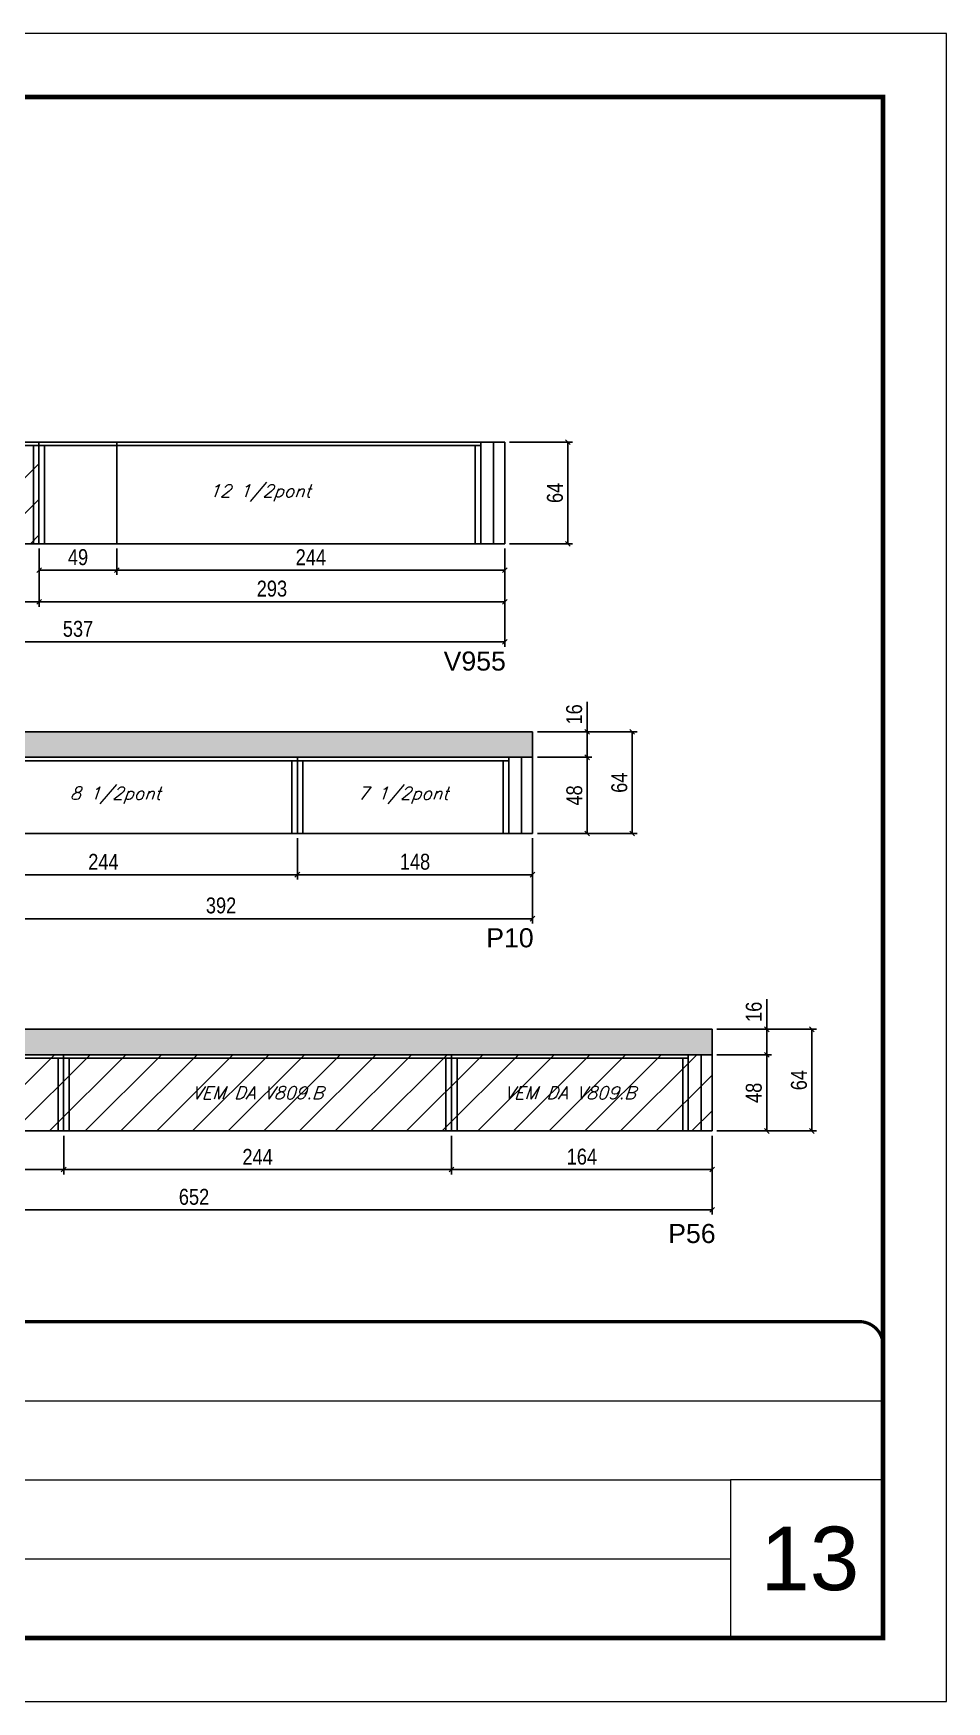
# Model space of a CAD drawing. Extents: x 3309 to 9563, y -2522 to 14608.
# Drawn here: x 4220 to 4794, y 10112 to 11162 of the extents above; entities that cross this region are included whole.
import ezdxf

# ---------------------------------------------------------------- set-up
doc = ezdxf.new("R2010")
doc.units = 0
doc.linetypes.add('CONTINUO', pattern=[0])
doc.linetypes.add('DASHED', pattern=[0.75, 0.5, -0.25])
for name, color, linetype in [('5', 5, 'Continuous'), ('COTA', 241, 'Continuous'), ('Painéis', 200, 'Continuous'), ('SARR_2.2x7', 40, 'Continuous'), ('SARR_3.5x7', 81, 'Continuous'), ('texto', 7, 'Continuous')]:
    doc.layers.add(name, color=color, linetype=linetype)
for name, color, linetype, lineweight in [('CARIMBO', 255, 'Continuous', 9), ('Folhas', 255, 'Continuous', 9), ('Hachura', 251, 'Continuous', 9), ('SARRAFO DE PRESSAO', 251, 'DASHED', 9)]:
    doc.layers.add(name, color=color, linetype=linetype, lineweight=lineweight)
doc.styles.add('ARIAL', font='arial.ttf')
doc.styles.add('COTA TECNICA', font='techl___.ttf', dxfattribs={"height": 10})
doc.styles.add('Romans', font='romans.shx')
doc.styles.get("Standard").update_dxf_attribs({"font": 'arial.ttf'})
doc.dimstyles.new('PAINEL', dxfattribs={"dimtxt": 10, "dimasz": 3, "dimexe": 3, "dimexo": 3, "dimgap": 3, "dimtad": 1, "dimdec": 1, "dimzin": 12, "dimdsep": 46, "dimtxsty": 'COTA TECNICA', "dimblk1": 'OBLIQUE', "dimblk2": 'OBLIQUE', "dimsah": 1, "dimcen": 0.9, "dimclrd": 4, "dimclre": 4, "dimclrt": 240, "dimadec": 1, "dimazin": 3, "dimtfac": 1, "dimtdec": 1, "dimtmove": 0, "dimatfit": 3, "dimfxl": 1, "dimtolj": 1, "dimtzin": 12, "dimarcsym": 0})

# ---------------------------------------------------------------- blocks, each defined once
blk = doc.blocks.new('9999999999')
at = {"color": 30, "linetype": 'CONTINUO'}
for p, q in [((98564.6, 34379.6), (99584, 34379.6)), ((98564.6, 34329.8), (99488, 34329.8)), ((99584, 34329.8), (99488, 34329.8)), ((99488, 34329.8), (99488, 34230.2)), ((98564.6, 34280), (99488, 34280))]:
    blk.add_line(p, q, dxfattribs=at)
at = {"color": 30, "linetype": 'CONTINUO', "const_width": 2}
blk.add_lwpolyline([(99584, 34230.2), (99584, 34414.4, 0.414214), (99569, 34429.4), (98229, 34429.4, 0.414214), (98214, 34414.4), (98214, 34245.2, 0.414214), (98229, 34230.2), (99584, 34230.2)], format="xyb", dxfattribs=at)
at = {"layer": 'Folhas'}
blk.add_lwpolyline([(98139, 34190.2), (99624, 34190.2), (99624, 35240.2), (98139, 35240.2)], close=True, dxfattribs=at)
at = {"layer": 'Folhas', "color": 30, "const_width": 3}
blk.add_lwpolyline([(98214, 34230.2), (99584, 34230.2), (99584, 35200.2), (98214, 35200.2)], close=True, dxfattribs=at)
blk = doc.blocks.new('_Oblique')
at = {"color": 0, "linetype": 'ByBlock', "lineweight": -2}
blk.add_line((-0.5, -0.5), (0.5, 0.5), dxfattribs=at)
blk = doc.blocks.new('*D1546')
at = {"layer": 'COTA', "color": 4, "linetype": 'ByBlock', "lineweight": -2, "transparency": 16777216}
for p, q in [((3979.4, 10837.9), (3979.4, 10776.1)), ((4516.4, 10837.9), (4516.4, 10776.1)), ((4516.4, 10779.1), (3979.4, 10779.1))]:
    blk.add_line(p, q, dxfattribs=at)
at = {"layer": 'Defpoints', "color": 0, "linetype": 'ByBlock', "transparency": 16777216}
for p in [(3979.4, 10840.9), (4516.4, 10840.9), (3979.4, 10779.1)]:
    blk.add_point(p, dxfattribs=at)
at = {"layer": 'COTA', "color": 4, "linetype": 'ByBlock', "lineweight": -2, "transparency": 16777216, "xscale": 3, "yscale": 3, "zscale": 3, "rotation": 180}
blk.add_blockref('_Oblique', (3979.4, 10779.1), dxfattribs=at)
at = {"layer": 'COTA', "color": 4, "linetype": 'ByBlock', "lineweight": -2, "transparency": 16777216, "xscale": 3, "yscale": 3, "zscale": 3}
blk.add_blockref('_Oblique', (4516.4, 10779.1), dxfattribs=at)
at = {"layer": 'COTA', "color": 240, "linetype": 'ByBlock', "transparency": 16777216, "insert": (4247.9, 10787.3), "char_height": 10, "attachment_point": 5, "style": 'COTA TECNICA'}
blk.add_mtext('\\A1;537', dxfattribs=at)
blk = doc.blocks.new('*D1547')
at = {"layer": 'COTA', "color": 4, "lineweight": -2, "transparency": 16777216}
for p, q in [((3979.4, 10837.9), (3979.4, 10801.3)), ((4223.4, 10837.9), (4223.4, 10801.3)), ((3979.4, 10804.3), (4223.4, 10804.3))]:
    blk.add_line(p, q, dxfattribs=at)
at = {"layer": 'Defpoints', "color": 0, "transparency": 16777216}
for p in [(3979.4, 10840.9), (4223.4, 10840.9), (4223.4, 10804.3)]:
    blk.add_point(p, dxfattribs=at)
at = {"layer": 'COTA', "color": 4, "lineweight": -2, "transparency": 16777216, "xscale": 3, "yscale": 3, "zscale": 3, "rotation": 180}
blk.add_blockref('_Oblique', (3979.4, 10804.3), dxfattribs=at)
at = {"layer": 'COTA', "color": 4, "lineweight": -2, "transparency": 16777216, "xscale": 3, "yscale": 3, "zscale": 3}
blk.add_blockref('_Oblique', (4223.4, 10804.3), dxfattribs=at)
at = {"layer": 'COTA', "color": 240, "transparency": 16777216, "insert": (4101.4, 10812.4), "char_height": 10, "attachment_point": 5, "style": 'COTA TECNICA'}
blk.add_mtext('\\A1;244', dxfattribs=at)
blk = doc.blocks.new('*D1548')
at = {"layer": 'COTA', "color": 4, "lineweight": -2, "transparency": 16777216}
for p, q in [((4223.4, 10837.9), (4223.4, 10801.3)), ((4516.4, 10837.9), (4516.4, 10801.3)), ((4223.4, 10804.3), (4516.4, 10804.3))]:
    blk.add_line(p, q, dxfattribs=at)
at = {"layer": 'Defpoints', "color": 0, "transparency": 16777216}
for p in [(4223.4, 10840.9), (4516.4, 10840.9), (4516.4, 10804.3)]:
    blk.add_point(p, dxfattribs=at)
at = {"layer": 'COTA', "color": 4, "lineweight": -2, "transparency": 16777216, "xscale": 3, "yscale": 3, "zscale": 3, "rotation": 180}
blk.add_blockref('_Oblique', (4223.4, 10804.3), dxfattribs=at)
at = {"layer": 'COTA', "color": 4, "lineweight": -2, "transparency": 16777216, "xscale": 3, "yscale": 3, "zscale": 3}
blk.add_blockref('_Oblique', (4516.4, 10804.3), dxfattribs=at)
at = {"layer": 'COTA', "color": 240, "transparency": 16777216, "insert": (4369.9, 10812.6), "char_height": 10, "attachment_point": 5, "style": 'COTA TECNICA'}
blk.add_mtext('\\A1;293', dxfattribs=at)
blk = doc.blocks.new('*D1549')
at = {"layer": 'COTA', "color": 4, "lineweight": -2, "transparency": 16777216}
for p, q in [((4223.4, 10837.9), (4223.4, 10821.3)), ((4272.4, 10837.9), (4272.4, 10821.3)), ((4223.4, 10824.3), (4272.4, 10824.3))]:
    blk.add_line(p, q, dxfattribs=at)
at = {"layer": 'Defpoints', "color": 0, "transparency": 16777216}
for p in [(4223.4, 10840.9), (4272.4, 10840.9), (4272.4, 10824.3)]:
    blk.add_point(p, dxfattribs=at)
at = {"layer": 'COTA', "color": 4, "lineweight": -2, "transparency": 16777216, "xscale": 3, "yscale": 3, "zscale": 3, "rotation": 180}
blk.add_blockref('_Oblique', (4223.4, 10824.3), dxfattribs=at)
at = {"layer": 'COTA', "color": 4, "lineweight": -2, "transparency": 16777216, "xscale": 3, "yscale": 3, "zscale": 3}
blk.add_blockref('_Oblique', (4272.4, 10824.3), dxfattribs=at)
at = {"layer": 'COTA', "color": 240, "transparency": 16777216, "insert": (4247.9, 10832.4), "char_height": 10, "attachment_point": 5, "style": 'COTA TECNICA'}
blk.add_mtext('\\A1;49', dxfattribs=at)
blk = doc.blocks.new('*D1550')
at = {"layer": 'COTA', "color": 4, "lineweight": -2, "transparency": 16777216}
for p, q in [((4272.4, 10837.9), (4272.4, 10821.3)), ((4516.4, 10837.9), (4516.4, 10821.3)), ((4272.4, 10824.3), (4516.4, 10824.3))]:
    blk.add_line(p, q, dxfattribs=at)
at = {"layer": 'Defpoints', "color": 0, "transparency": 16777216}
for p in [(4272.4, 10840.9), (4516.4, 10840.9), (4516.4, 10824.3)]:
    blk.add_point(p, dxfattribs=at)
at = {"layer": 'COTA', "color": 4, "lineweight": -2, "transparency": 16777216, "xscale": 3, "yscale": 3, "zscale": 3, "rotation": 180}
blk.add_blockref('_Oblique', (4272.4, 10824.3), dxfattribs=at)
at = {"layer": 'COTA', "color": 4, "lineweight": -2, "transparency": 16777216, "xscale": 3, "yscale": 3, "zscale": 3}
blk.add_blockref('_Oblique', (4516.4, 10824.3), dxfattribs=at)
at = {"layer": 'COTA', "color": 240, "transparency": 16777216, "insert": (4394.4, 10832.4), "char_height": 10, "attachment_point": 5, "style": 'COTA TECNICA'}
blk.add_mtext('\\A1;244', dxfattribs=at)
blk = doc.blocks.new('*D1551')
at = {"layer": 'COTA', "color": 4, "lineweight": -2, "transparency": 16777216}
for p, q in [((4519.4, 10904.9), (4559.1, 10904.9)), ((4556.1, 10904.9), (4556.1, 10840.9)), ((4519.4, 10840.9), (4559.1, 10840.9))]:
    blk.add_line(p, q, dxfattribs=at)
at = {"layer": 'Defpoints', "color": 0, "transparency": 16777216}
for p in [(4516.4, 10904.9), (4516.4, 10840.9), (4556.1, 10840.9)]:
    blk.add_point(p, dxfattribs=at)
at = {"layer": 'COTA', "color": 4, "lineweight": -2, "transparency": 16777216, "xscale": 3, "yscale": 3, "zscale": 3}
for p, rotation in [((4556.1, 10904.9), 90), ((4556.1, 10840.9), 270)]:
    blk.add_blockref('_Oblique', p, dxfattribs=dict(at, rotation=rotation))
at = {"layer": 'COTA', "color": 240, "transparency": 16777216, "insert": (4548, 10872.9), "char_height": 10, "attachment_point": 5, "rotation": 90, "style": 'COTA TECNICA'}
blk.add_mtext('\\A1;64', dxfattribs=at)
blk = doc.blocks.new('*D1559')
at = {"layer": 'COTA', "color": 4, "linetype": 'ByBlock', "lineweight": -2, "transparency": 16777216}
for p, q in [((4141.9, 10655.5), (4141.9, 10601.9)), ((4533.9, 10655.5), (4533.9, 10601.9)), ((4533.9, 10604.9), (4141.9, 10604.9))]:
    blk.add_line(p, q, dxfattribs=at)
at = {"layer": 'Defpoints', "color": 0, "linetype": 'ByBlock', "transparency": 16777216}
for p in [(4141.9, 10658.5), (4533.9, 10658.5), (4141.9, 10604.9)]:
    blk.add_point(p, dxfattribs=at)
at = {"layer": 'COTA', "color": 4, "linetype": 'ByBlock', "lineweight": -2, "transparency": 16777216, "xscale": 3, "yscale": 3, "zscale": 3, "rotation": 180}
blk.add_blockref('_Oblique', (4141.9, 10604.9), dxfattribs=at)
at = {"layer": 'COTA', "color": 4, "linetype": 'ByBlock', "lineweight": -2, "transparency": 16777216, "xscale": 3, "yscale": 3, "zscale": 3}
blk.add_blockref('_Oblique', (4533.9, 10604.9), dxfattribs=at)
at = {"layer": 'COTA', "color": 240, "linetype": 'ByBlock', "transparency": 16777216, "insert": (4337.9, 10613.2), "char_height": 10, "attachment_point": 5, "style": 'COTA TECNICA'}
blk.add_mtext('\\A1;392', dxfattribs=at)
blk = doc.blocks.new('*D1560')
at = {"layer": 'COTA', "color": 4, "lineweight": -2, "transparency": 16777216}
for p, q in [((4141.9, 10655.5), (4141.9, 10629.6)), ((4385.9, 10655.5), (4385.9, 10629.6)), ((4141.9, 10632.6), (4385.9, 10632.6))]:
    blk.add_line(p, q, dxfattribs=at)
at = {"layer": 'Defpoints', "color": 0, "transparency": 16777216}
for p in [(4141.9, 10658.5), (4385.9, 10658.5), (4385.9, 10632.6)]:
    blk.add_point(p, dxfattribs=at)
at = {"layer": 'COTA', "color": 4, "lineweight": -2, "transparency": 16777216, "xscale": 3, "yscale": 3, "zscale": 3, "rotation": 180}
blk.add_blockref('_Oblique', (4141.9, 10632.6), dxfattribs=at)
at = {"layer": 'COTA', "color": 4, "lineweight": -2, "transparency": 16777216, "xscale": 3, "yscale": 3, "zscale": 3}
blk.add_blockref('_Oblique', (4385.9, 10632.6), dxfattribs=at)
at = {"layer": 'COTA', "color": 240, "transparency": 16777216, "insert": (4263.9, 10640.7), "char_height": 10, "attachment_point": 5, "style": 'COTA TECNICA'}
blk.add_mtext('\\A1;244', dxfattribs=at)
blk = doc.blocks.new('*D1561')
at = {"layer": 'COTA', "color": 4, "lineweight": -2, "transparency": 16777216}
for p, q in [((4385.9, 10655.5), (4385.9, 10629.6)), ((4533.9, 10655.5), (4533.9, 10629.6)), ((4385.9, 10632.6), (4533.9, 10632.6))]:
    blk.add_line(p, q, dxfattribs=at)
at = {"layer": 'Defpoints', "color": 0, "transparency": 16777216}
for p in [(4385.9, 10658.5), (4533.9, 10658.5), (4533.9, 10632.6)]:
    blk.add_point(p, dxfattribs=at)
at = {"layer": 'COTA', "color": 4, "lineweight": -2, "transparency": 16777216, "xscale": 3, "yscale": 3, "zscale": 3, "rotation": 180}
blk.add_blockref('_Oblique', (4385.9, 10632.6), dxfattribs=at)
at = {"layer": 'COTA', "color": 4, "lineweight": -2, "transparency": 16777216, "xscale": 3, "yscale": 3, "zscale": 3}
blk.add_blockref('_Oblique', (4533.9, 10632.6), dxfattribs=at)
at = {"layer": 'COTA', "color": 240, "transparency": 16777216, "insert": (4459.9, 10640.7), "char_height": 10, "attachment_point": 5, "style": 'COTA TECNICA'}
blk.add_mtext('\\A1;148', dxfattribs=at)
blk = doc.blocks.new('*D1556')
at = {"layer": 'COTA', "color": 4, "lineweight": -2, "transparency": 16777216}
for p, q in [((4536.9, 10722.5), (4599.6, 10722.5)), ((4596.6, 10722.5), (4596.6, 10658.5)), ((4536.9, 10658.5), (4599.6, 10658.5))]:
    blk.add_line(p, q, dxfattribs=at)
at = {"layer": 'Defpoints', "color": 0, "transparency": 16777216}
for p in [(4533.9, 10722.5, 0), (4533.9, 10658.5, 0), (4596.6, 10658.5)]:
    blk.add_point(p, dxfattribs=at)
at = {"layer": 'COTA', "color": 4, "lineweight": -2, "transparency": 16777216, "xscale": 3, "yscale": 3, "zscale": 3}
for p, rotation in [((4596.6, 10722.5), 90), ((4596.6, 10658.5), 270)]:
    blk.add_blockref('_Oblique', p, dxfattribs=dict(at, rotation=rotation))
at = {"layer": 'COTA', "color": 240, "transparency": 16777216, "insert": (4588.5, 10690.5), "char_height": 10, "attachment_point": 5, "rotation": 90, "style": 'COTA TECNICA'}
blk.add_mtext('\\A1;64', dxfattribs=at)
blk = doc.blocks.new('*D1557')
at = {"layer": 'COTA', "color": 4, "lineweight": -2, "transparency": 16777216}
for p, q in [((4536.9, 10706.5), (4571.2, 10706.5)), ((4568.2, 10706.5), (4568.2, 10658.5)), ((4536.9, 10658.5), (4571.2, 10658.5))]:
    blk.add_line(p, q, dxfattribs=at)
at = {"layer": 'Defpoints', "color": 0, "transparency": 16777216}
for p in [(4533.9, 10706.5, 0), (4533.9, 10658.5, 0), (4568.2, 10658.5)]:
    blk.add_point(p, dxfattribs=at)
at = {"layer": 'COTA', "color": 4, "lineweight": -2, "transparency": 16777216, "xscale": 3, "yscale": 3, "zscale": 3}
for p, rotation in [((4568.2, 10706.5), 90), ((4568.2, 10658.5), 270)]:
    blk.add_blockref('_Oblique', p, dxfattribs=dict(at, rotation=rotation))
at = {"layer": 'COTA', "color": 240, "transparency": 16777216, "insert": (4560.2, 10682.5), "char_height": 10, "attachment_point": 5, "rotation": 90, "style": 'COTA TECNICA'}
blk.add_mtext('\\A1;48', dxfattribs=at)
blk = doc.blocks.new('*D1558')
at = {"layer": 'COTA', "color": 4, "lineweight": -2, "transparency": 16777216}
for p, q in [((4568.2, 10722.5), (4568.2, 10741.5)), ((4536.9, 10722.5), (4571.2, 10722.5)), ((4568.2, 10706.5), (4568.2, 10722.5)), ((4536.9, 10706.5), (4571.2, 10706.5))]:
    blk.add_line(p, q, dxfattribs=at)
at = {"layer": 'Defpoints', "color": 0, "transparency": 16777216}
for p in [(4533.9, 10722.5, 0), (4568.2, 10722.5), (4533.9, 10706.5, 0)]:
    blk.add_point(p, dxfattribs=at)
at = {"layer": 'COTA', "color": 4, "lineweight": -2, "transparency": 16777216, "xscale": 3, "yscale": 3, "zscale": 3}
for p, rotation in [((4568.2, 10722.5), 90), ((4568.2, 10706.5), 270)]:
    blk.add_blockref('_Oblique', p, dxfattribs=dict(at, rotation=rotation))
at = {"layer": 'COTA', "color": 240, "transparency": 16777216, "insert": (4560.1, 10733.5), "char_height": 10, "attachment_point": 5, "rotation": 90, "style": 'COTA TECNICA'}
blk.add_mtext('\\A1;16', dxfattribs=at)
blk = doc.blocks.new('*D1572')
at = {"layer": 'COTA', "color": 4, "linetype": 'ByBlock', "lineweight": -2, "transparency": 16777216}
for p, q in [((3994.9, 10468.3), (3994.9, 10444)), ((4238.9, 10468.3), (4238.9, 10444)), ((4238.9, 10447), (3994.9, 10447))]:
    blk.add_line(p, q, dxfattribs=at)
at = {"layer": 'Defpoints', "color": 0, "linetype": 'ByBlock', "transparency": 16777216}
for p in [(3994.9, 10471.3), (4238.9, 10471.3), (3994.9, 10447)]:
    blk.add_point(p, dxfattribs=at)
at = {"layer": 'COTA', "color": 4, "linetype": 'ByBlock', "lineweight": -2, "transparency": 16777216, "xscale": 3, "yscale": 3, "zscale": 3, "rotation": 180}
blk.add_blockref('_Oblique', (3994.9, 10447), dxfattribs=at)
at = {"layer": 'COTA', "color": 4, "linetype": 'ByBlock', "lineweight": -2, "transparency": 16777216, "xscale": 3, "yscale": 3, "zscale": 3}
blk.add_blockref('_Oblique', (4238.9, 10447), dxfattribs=at)
at = {"layer": 'COTA', "color": 240, "linetype": 'ByBlock', "transparency": 16777216, "insert": (4116.9, 10455), "char_height": 10, "attachment_point": 5, "style": 'COTA TECNICA'}
blk.add_mtext('\\A1;244', dxfattribs=at)
blk = doc.blocks.new('*D1575')
at = {"layer": 'COTA', "color": 4, "linetype": 'ByBlock', "lineweight": -2, "transparency": 16777216}
for p, q in [((3994.9, 10468.3), (3994.9, 10418.7)), ((4646.9, 10468.3), (4646.9, 10418.7)), ((4646.9, 10421.7), (3994.9, 10421.7))]:
    blk.add_line(p, q, dxfattribs=at)
at = {"layer": 'Defpoints', "color": 0, "linetype": 'ByBlock', "transparency": 16777216}
for p in [(3994.9, 10471.3), (4646.9, 10471.3), (3994.9, 10421.7)]:
    blk.add_point(p, dxfattribs=at)
at = {"layer": 'COTA', "color": 4, "linetype": 'ByBlock', "lineweight": -2, "transparency": 16777216, "xscale": 3, "yscale": 3, "zscale": 3, "rotation": 180}
blk.add_blockref('_Oblique', (3994.9, 10421.7), dxfattribs=at)
at = {"layer": 'COTA', "color": 4, "linetype": 'ByBlock', "lineweight": -2, "transparency": 16777216, "xscale": 3, "yscale": 3, "zscale": 3}
blk.add_blockref('_Oblique', (4646.9, 10421.7), dxfattribs=at)
at = {"layer": 'COTA', "color": 240, "linetype": 'ByBlock', "transparency": 16777216, "insert": (4320.9, 10429.8), "char_height": 10, "attachment_point": 5, "style": 'COTA TECNICA'}
blk.add_mtext('\\A1;652', dxfattribs=at)
blk = doc.blocks.new('*D1573')
at = {"layer": 'COTA', "color": 4, "lineweight": -2, "transparency": 16777216}
for p, q in [((4238.9, 10468.3), (4238.9, 10444)), ((4482.9, 10468.3), (4482.9, 10444)), ((4238.9, 10447), (4482.9, 10447))]:
    blk.add_line(p, q, dxfattribs=at)
at = {"layer": 'Defpoints', "color": 0, "transparency": 16777216}
for p in [(4238.9, 10471.3, 0), (4482.9, 10471.3, 0), (4482.9, 10447)]:
    blk.add_point(p, dxfattribs=at)
at = {"layer": 'COTA', "color": 4, "lineweight": -2, "transparency": 16777216, "xscale": 3, "yscale": 3, "zscale": 3, "rotation": 180}
blk.add_blockref('_Oblique', (4238.9, 10447), dxfattribs=at)
at = {"layer": 'COTA', "color": 4, "lineweight": -2, "transparency": 16777216, "xscale": 3, "yscale": 3, "zscale": 3}
blk.add_blockref('_Oblique', (4482.9, 10447), dxfattribs=at)
at = {"layer": 'COTA', "color": 240, "transparency": 16777216, "insert": (4360.9, 10455), "char_height": 10, "attachment_point": 5, "style": 'COTA TECNICA'}
blk.add_mtext('\\A1;244', dxfattribs=at)
blk = doc.blocks.new('*D1574')
at = {"layer": 'COTA', "color": 4, "lineweight": -2, "transparency": 16777216}
for p, q in [((4649.9, 10535.3), (4712.6, 10535.3)), ((4709.6, 10535.3), (4709.6, 10471.3)), ((4649.9, 10471.3), (4712.6, 10471.3))]:
    blk.add_line(p, q, dxfattribs=at)
at = {"layer": 'Defpoints', "color": 0, "transparency": 16777216}
for p in [(4646.9, 10535.3, 0), (4646.9, 10471.3, 0), (4709.6, 10471.3)]:
    blk.add_point(p, dxfattribs=at)
at = {"layer": 'COTA', "color": 4, "lineweight": -2, "transparency": 16777216, "xscale": 3, "yscale": 3, "zscale": 3}
for p, rotation in [((4709.6, 10535.3), 90), ((4709.6, 10471.3), 270)]:
    blk.add_blockref('_Oblique', p, dxfattribs=dict(at, rotation=rotation))
at = {"layer": 'COTA', "color": 240, "transparency": 16777216, "insert": (4701.5, 10503.3), "char_height": 10, "attachment_point": 5, "rotation": 90, "style": 'COTA TECNICA'}
blk.add_mtext('\\A1;64', dxfattribs=at)
blk = doc.blocks.new('*D1576')
at = {"layer": 'COTA', "color": 4, "lineweight": -2, "transparency": 16777216}
for p, q in [((4482.9, 10468.3), (4482.9, 10444)), ((4646.9, 10468.3), (4646.9, 10444)), ((4482.9, 10447), (4646.9, 10447))]:
    blk.add_line(p, q, dxfattribs=at)
at = {"layer": 'Defpoints', "color": 0, "transparency": 16777216}
for p in [(4482.9, 10471.3, 0), (4646.9, 10471.3, 0), (4646.9, 10447)]:
    blk.add_point(p, dxfattribs=at)
at = {"layer": 'COTA', "color": 4, "lineweight": -2, "transparency": 16777216, "xscale": 3, "yscale": 3, "zscale": 3, "rotation": 180}
blk.add_blockref('_Oblique', (4482.9, 10447), dxfattribs=at)
at = {"layer": 'COTA', "color": 4, "lineweight": -2, "transparency": 16777216, "xscale": 3, "yscale": 3, "zscale": 3}
blk.add_blockref('_Oblique', (4646.9, 10447), dxfattribs=at)
at = {"layer": 'COTA', "color": 240, "transparency": 16777216, "insert": (4564.9, 10455.1), "char_height": 10, "attachment_point": 5, "style": 'COTA TECNICA'}
blk.add_mtext('\\A1;164', dxfattribs=at)
blk = doc.blocks.new('*D1577')
at = {"layer": 'COTA', "color": 4, "lineweight": -2, "transparency": 16777216}
for p, q in [((4649.9, 10519.3), (4684.2, 10519.3)), ((4681.2, 10519.3), (4681.2, 10471.3)), ((4649.9, 10471.3), (4684.2, 10471.3))]:
    blk.add_line(p, q, dxfattribs=at)
at = {"layer": 'Defpoints', "color": 0, "transparency": 16777216}
for p in [(4646.9, 10519.3, 0), (4646.9, 10471.3, 0), (4681.2, 10471.3)]:
    blk.add_point(p, dxfattribs=at)
at = {"layer": 'COTA', "color": 4, "lineweight": -2, "transparency": 16777216, "xscale": 3, "yscale": 3, "zscale": 3}
for p, rotation in [((4681.2, 10519.3), 90), ((4681.2, 10471.3), 270)]:
    blk.add_blockref('_Oblique', p, dxfattribs=dict(at, rotation=rotation))
at = {"layer": 'COTA', "color": 240, "transparency": 16777216, "insert": (4673.1, 10495.3), "char_height": 10, "attachment_point": 5, "rotation": 90, "style": 'COTA TECNICA'}
blk.add_mtext('\\A1;48', dxfattribs=at)
blk = doc.blocks.new('*D1578')
at = {"layer": 'COTA', "color": 4, "lineweight": -2, "transparency": 16777216}
for p, q in [((4681.2, 10535.3), (4681.2, 10554.3)), ((4649.9, 10535.3), (4684.2, 10535.3)), ((4681.2, 10519.3), (4681.2, 10535.3)), ((4649.9, 10519.3), (4684.2, 10519.3))]:
    blk.add_line(p, q, dxfattribs=at)
at = {"layer": 'Defpoints', "color": 0, "transparency": 16777216}
for p in [(4646.9, 10535.3, 0), (4681.2, 10535.3), (4646.9, 10519.3, 0)]:
    blk.add_point(p, dxfattribs=at)
at = {"layer": 'COTA', "color": 4, "lineweight": -2, "transparency": 16777216, "xscale": 3, "yscale": 3, "zscale": 3}
for p, rotation in [((4681.2, 10535.3), 90), ((4681.2, 10519.3), 270)]:
    blk.add_blockref('_Oblique', p, dxfattribs=dict(at, rotation=rotation))
at = {"layer": 'COTA', "color": 240, "transparency": 16777216, "insert": (4673.1, 10546.3), "char_height": 10, "attachment_point": 5, "rotation": 90, "style": 'COTA TECNICA'}
blk.add_mtext('\\A1;16', dxfattribs=at)

msp = doc.modelspace()

# ---------------------------------------------------------------- hatches: boundary and pattern name
at = {"layer": 'COTA'}
h = msp.add_hatch(dxfattribs=at)
h.set_pattern_fill('AR-CONC', color=256, scale=0.03)
h.set_pattern_definition([(50, (-41.846, 0), (5.46554, -0.4781726), [0.5715, -6.2865]), (355, (-41.846, 0), (-1.0573026, 5.7317054), [0.4572, -5.0292175]), (100.451445, (-41.3905, -0.04), (4.4082374, 5.2535326), [0.4857003, -5.3427073]), (46.1842, (-41.846, 1.524), (8.1323712, -1.26127), [0.85725, -9.42975]), (96.63556, (-41.168, 1.419), (7.122124, 7.422784), [0.7285507, -8.014068]), (351.18415, (-41.846, 1.524), (7.122124, 7.422784), [0.685799, -7.543792]), (21, (-41.084, 1.143), (4.5484317, -3.067956), [0.5715, -6.2865]), (326, (-41.084, 1.143), (1.8540609, 5.525639), [0.4572, -5.0292]), (71.451445, (-40.705, 0.8873), (6.4024926, 2.457683), [0.4857003, -5.342698]), (37.5, (-41.846, 0), (0.0926581, 2.53665117), [0, -4.96824, 0, -5.1054, 0, -5.04825]), (7.5, (-41.846, 0), (2.0045899, 3.00541724), [0, -2.91084, 0, -4.85394, 0, -1.92405]), (327.5, (-43.5452, 0), (4.06771786, -0.17186232), [0, -1.905, 0, -5.9436, 0, -7.8867]), (317.5, (-44.3072, 0), (4.4438754, 0.7627947), [0, -2.4765, 0, -3.94716, 0, -5.6007])])
h.paths.add_polyline_path([(4141.89, 10706.53), (4533.89, 10706.53), (4533.89, 10722.53), (4111.89, 10722.53), (4111.89, 10658.53), (4141.89, 10658.53)])
h = msp.add_hatch(dxfattribs=at)
h.set_pattern_fill('AR-CONC', color=256, scale=0.03)
h.paths.add_polyline_path([(3964.85, 10471.33), (3994.85, 10471.33), (3994.85, 10519.33), (4646.85, 10519.33), (4646.85, 10535.33), (3450.89, 10535.33), (3450.89, 10519.33), (3616.89, 10519.33), (3616.89, 10471.33), (3646.89, 10471.33), (3646.89, 10521.33), (3964.85, 10521.33)])
at = {"layer": 'Hachura'}
h = msp.add_hatch(dxfattribs=at)
h.set_pattern_fill('ANSI31', color=256, scale=5)
h.paths.add_polyline_path([(3694.89, 11062.41), (3450.89, 11062.41), (3450.89, 11014.41), (3694.89, 11014.41)])
h.paths.add_polyline_path([(4223.35, 10904.86), (3979.35, 10904.86), (3979.35, 10840.86), (4223.35, 10840.86)])
h.paths.add_polyline_path([(3938.89, 10722.53), (3694.89, 10722.53), (3694.89, 10658.53), (3938.89, 10658.53)])
h.paths.add_polyline_path([(3694.89, 10722.53), (3450.89, 10722.53), (3450.89, 10658.53), (3694.89, 10658.53)])
h.paths.add_polyline_path([(4238.85, 10519.33), (3994.85, 10519.33), (3994.85, 10471.33), (4238.85, 10471.33)])
h.paths.add_polyline_path([(4482.85, 10519.33), (4238.85, 10519.33), (4238.85, 10471.33), (4482.85, 10471.33)])
h.paths.add_polyline_path([(4646.85, 10519.33), (4482.85, 10519.33), (4482.85, 10471.33), (4646.85, 10471.33)])
h.paths.add_polyline_path([(3529.5, 11032.51), (3627.22, 11032.51), (3631.27, 11044.3), (3533.56, 11044.3)], flags=24)
h.paths.add_polyline_path([(4056.66, 10866.96), (4154.75, 10866.96), (4158.81, 10878.75), (4060.72, 10878.75)], flags=24)
h.paths.add_polyline_path([(3764.7, 10684.64), (3862.79, 10684.64), (3866.85, 10696.42), (3768.76, 10696.42)], flags=24)
h.paths.add_polyline_path([(3528.2, 10684.64), (3626.29, 10684.64), (3630.35, 10696.42), (3532.26, 10696.42)], flags=24)
h.paths.add_polyline_path([(4072.16, 10489.44), (4170.25, 10489.44), (4174.31, 10501.22), (4076.22, 10501.22)], flags=24)
h.paths.add_polyline_path([(4308.66, 10489.44), (4406.75, 10489.44), (4410.81, 10501.22), (4312.72, 10501.22)], flags=24)
h.paths.add_polyline_path([(4505.16, 10489.44), (4603.25, 10489.44), (4607.31, 10501.22), (4509.22, 10501.22)], flags=24)

# ---------------------------------------------------------------- linework, layer by layer
at = {"layer": 'COTA'}
for p, q in [((4111.89, 10722.53), (4533.89, 10722.53)), ((4533.89, 10722.53), (4533.89, 10706.53)), ((3450.89, 10535.33), (4646.85, 10535.33)), ((4646.85, 10519.33), (4646.85, 10535.33))]:
    msp.add_line(p, q, dxfattribs=at)
at = {"layer": 'Painéis', "linetype": 'ByBlock'}
for p, q in [((4516.35, 10904.86), (3979.35, 10904.86)), ((4223.35, 10840.86), (4223.35, 10904.86)), ((4272.35, 10840.86), (4272.35, 10904.86)), ((4516.35, 10840.86), (4516.35, 10904.86)), ((4516.35, 10840.86), (3979.35, 10840.86)), ((4533.89, 10706.53), (4141.89, 10706.53)), ((4385.89, 10658.53), (4385.89, 10706.53)), ((4533.89, 10658.53), (4533.89, 10706.53)), ((4533.89, 10658.53), (4141.89, 10658.53)), ((4646.85, 10519.33), (3994.85, 10519.33)), ((4238.85, 10471.33), (4238.85, 10519.33)), ((4482.85, 10471.33), (4482.85, 10519.33)), ((4646.85, 10471.33), (4646.85, 10519.33)), ((4646.85, 10471.33), (3994.85, 10471.33))]:
    msp.add_line(p, q, dxfattribs=at)
at = {"layer": 'SARR_2.2x7', "linetype": 'Continuous'}
for p, q in [((4223.35, 10902.66), (3994.35, 10902.66)), ((4501.35, 10902.66), (4223.35, 10902.66)), ((4509.35, 10840.86), (4509.35, 10904.86)), ((4385.89, 10704.33), (4156.89, 10704.33)), ((4518.89, 10704.33), (4385.89, 10704.33)), ((4526.89, 10658.53), (4526.89, 10706.53)), ((4238.85, 10517.13), (4009.85, 10517.13)), ((4482.85, 10517.13), (4238.85, 10517.13)), ((4631.85, 10517.13), (4482.85, 10517.13)), ((4639.85, 10471.33), (4639.85, 10519.33))]:
    msp.add_line(p, q, dxfattribs=at)
at = {"layer": 'SARR_3.5x7'}
for p, q in [((4219.85, 10902.66), (4219.85, 10840.86)), ((4226.85, 10902.66), (4226.85, 10840.86)), ((4497.85, 10902.66), (4497.85, 10840.86)), ((4501.35, 10904.86), (4501.35, 10840.86)), ((4382.39, 10704.33), (4382.39, 10658.53)), ((4389.39, 10704.33), (4389.39, 10658.53)), ((4515.39, 10704.33), (4515.39, 10658.53)), ((4518.89, 10706.53), (4518.89, 10658.53)), ((4235.35, 10517.13), (4235.35, 10471.33)), ((4242.35, 10517.13), (4242.35, 10471.33)), ((4479.35, 10517.13), (4479.35, 10471.33)), ((4486.35, 10517.13), (4486.35, 10471.33)), ((4628.35, 10517.13), (4628.35, 10471.33)), ((4631.85, 10519.33), (4631.85, 10471.33))]:
    msp.add_line(p, q, dxfattribs=at)

# ---------------------------------------------------------------- block references
at = {"layer": 'SARRAFO DE PRESSAO', "color": 6, "linetype": 'ByBlock'}
msp.add_blockref('9999999999', (-94829.61, -24078.07), dxfattribs=at)

# ---------------------------------------------------------------- texts
at = {"layer": '5', "linetype": 'Continuous'}
for s, rotation, p in [('V955', 0.00004, (4477.92, 10761.08)), ('P10', 359.99996, (4504.73, 10586.89)), ('P56', 359.99996, (4619.21, 10400.79))]:
    msp.add_text(s, height=12, rotation=rotation, dxfattribs=at).set_placement(p)
at = {"layer": 'CARIMBO', "style": 'ARIAL'}
msp.add_text('13', height=40, dxfattribs=at).set_placement((4677.23, 10182.28))
at = {"layer": 'texto', "color": 2, "char_height": 8, "attachment_point": 5, "style": 'Romans'}
for s, insert in [('{\\Q19;\\C256;12 1/2pont}', (4362.35, 10872.86)), ('{\\Q19;\\C256;8 1/2pont}', (4271.39, 10682.53)), ('{\\Q19;\\C256;7 1/2pont}', (4452.39, 10682.53)), ('{\\Q19;\\C256;VEM DA V809.B}', (4360.85, 10495.33)), ('{\\Q19;\\C256;VEM DA V809.B}', (4557.35, 10495.33))]:
    msp.add_mtext(s, dxfattribs=dict(at, insert=insert))

# ---------------------------------------------------------------- dimensions: what is measured, and where the dimension line sits
at = {"layer": 'COTA'}
for base, p1, p2, picture, middle in [((4556.12, 10840.86), (4516.35, 10904.86), (4516.35, 10840.86), '*D1551', (4548.02, 10872.86)), ((4568.25, 10722.53, 0), (4533.89, 10706.53), (4533.89, 10722.53), '*D1558', (4560.14, 10733.53, 0)), ((4596.61, 10658.53, 0), (4533.89, 10722.53), (4533.89, 10658.53), '*D1556', (4588.51, 10690.53, 0)), ((4568.25, 10658.53, 0), (4533.89, 10706.53), (4533.89, 10658.53), '*D1557', (4560.15, 10682.53, 0)), ((4681.21, 10535.33, 0), (4646.85, 10519.33), (4646.85, 10535.33), '*D1578', (4673.11, 10546.33, 0)), ((4709.57, 10471.33, 0), (4646.85, 10535.33), (4646.85, 10471.33), '*D1574', (4701.47, 10503.33, 0)), ((4681.21, 10471.33, 0), (4646.85, 10519.33), (4646.85, 10471.33), '*D1577', (4673.11, 10495.33, 0))]:
    dim = msp.add_linear_dim(base=base, p1=p1, p2=p2, angle=90, dimstyle='PAINEL', dxfattribs=at)
    dim.commit()
    dim.dimension.update_dxf_attribs({"geometry": picture, "text_midpoint": middle})
at = {"layer": 'COTA', "linetype": 'ByBlock'}
for base, p1, p2, picture, middle in [((3979.35, 10779.1), (4516.35, 10840.86), (3979.35, 10840.86), '*D1546', (4247.85, 10787.32)), ((4141.89, 10604.9), (4533.89, 10658.53), (4141.89, 10658.53), '*D1559', (4337.89, 10613.15)), ((3994.85, 10421.72), (4646.85, 10471.33), (3994.85, 10471.33), '*D1575', (4320.85, 10429.83))]:
    dim = msp.add_linear_dim(base=base, p1=p1, p2=p2, angle=180, dimstyle='PAINEL', dxfattribs=at)
    dim.commit()
    dim.dimension.update_dxf_attribs({"geometry": picture, "text_midpoint": middle})
at = {"layer": 'COTA'}
for base, p1, p2, picture, middle in [((4223.35, 10804.35), (3979.35, 10840.86), (4223.35, 10840.86), '*D1547', (4101.35, 10812.42)), ((4272.35, 10824.34), (4223.35, 10840.86), (4272.35, 10840.86), '*D1549', (4247.85, 10832.44)), ((4385.89, 10632.61), (4141.89, 10658.53), (4385.89, 10658.53), '*D1560', (4263.89, 10640.68)), ((4482.85, 10446.97, 0), (4238.85, 10471.33), (4482.85, 10471.33), '*D1573', (4360.85, 10455.04, 0)), ((4646.85, 10446.97, 0), (4482.85, 10471.33), (4646.85, 10471.33), '*D1576', (4564.85, 10455.07, 0))]:
    dim = msp.add_linear_dim(base=base, p1=p1, p2=p2, dimstyle='PAINEL', dxfattribs=at)
    dim.commit()
    dim.dimension.update_dxf_attribs({"geometry": picture, "text_midpoint": middle})
for base, p1, p2, picture, middle in [((4516.35, 10804.35), (4223.35, 10840.86), (4516.35, 10840.86), '*D1548', (4369.85, 10812.6)), ((4516.35, 10824.34), (4272.35, 10840.86), (4516.35, 10840.86), '*D1550', (4394.35, 10832.41)), ((4533.89, 10632.61), (4385.89, 10658.53), (4533.89, 10658.53), '*D1561', (4459.89, 10640.71))]:
    dim = msp.add_linear_dim(base=base, p1=p1, p2=p2, dimstyle='PAINEL', override={"dimtmove": 1}, dxfattribs=at)
    dim.commit()
    dim.dimension.update_dxf_attribs({"geometry": picture, "text_midpoint": middle})
at = {"layer": 'COTA', "linetype": 'ByBlock'}
dim = msp.add_linear_dim(base=(3994.85, 10446.97), p1=(4238.85, 10471.33), p2=(3994.85, 10471.33), angle=180, dimstyle='PAINEL', override={"dimtmove": 1}, dxfattribs=at)
dim.commit()
dim.dimension.update_dxf_attribs({"geometry": '*D1572', "text_midpoint": (4116.85, 10455.04)})

doc.saveas('drawing.dxf')
